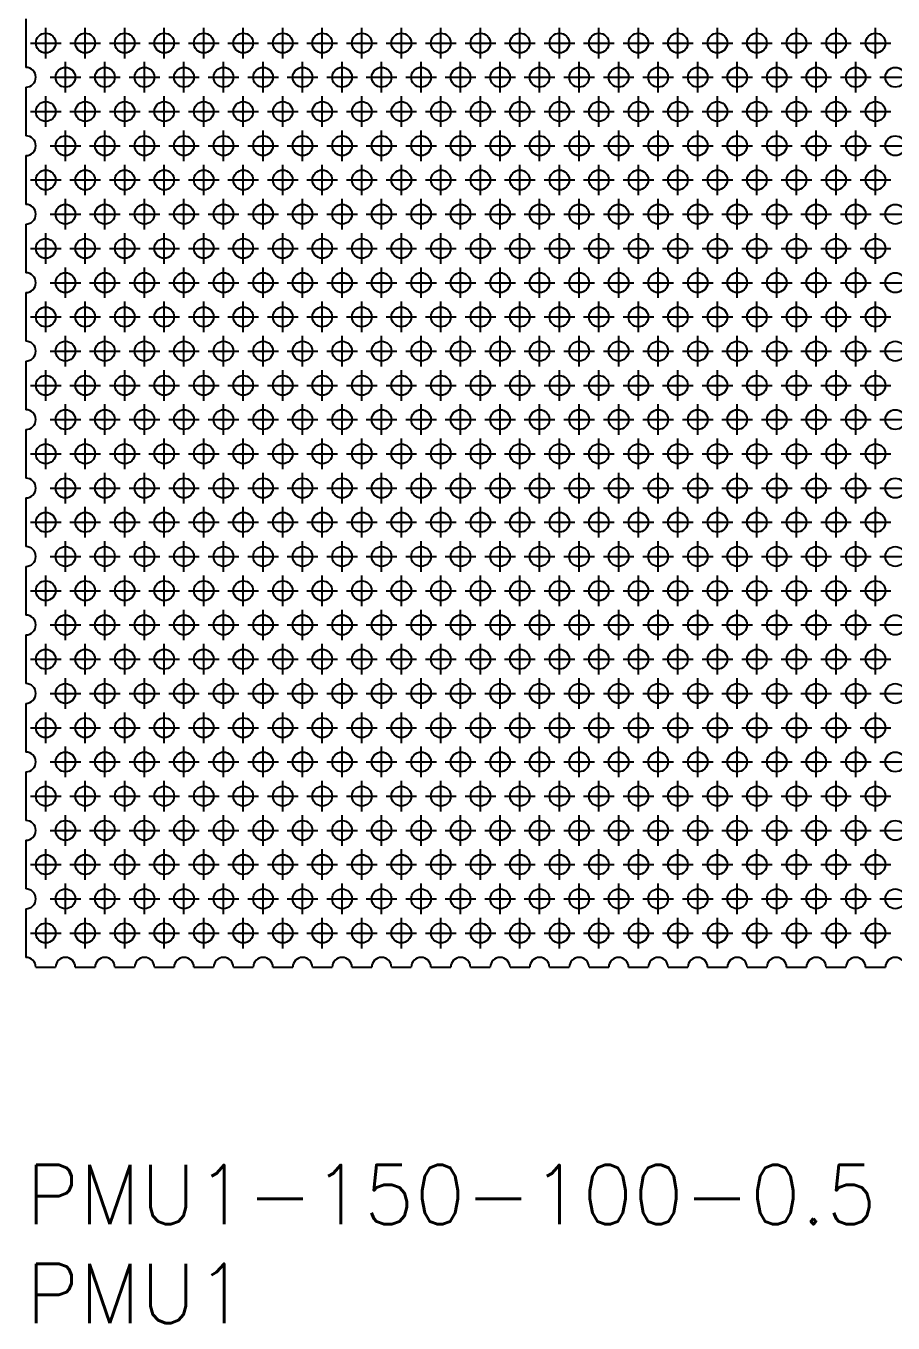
# Model space of a CAD drawing. Extents: x 0 to 161, y -8 to 124.
# Drawn here: x 0 to 43.9, y -8 to 57.6 of the extents above; entities that cross this region are included whole.
import ezdxf

# ---------------------------------------------------------------- set-up
doc = ezdxf.new("R2010")
doc.units = 0
doc.header["$LTSCALE"] = 0.5
doc.linetypes.add('CENTER', pattern=[50.8, 31.75, -6.35, 6.35, -6.35])
for name, color, linetype in [('MSM_CENTER', 1, 'CENTER'), ('MSM_CONTINUOUS', 7, 'CONTINUOUS'), ('MSM_PART_NUMBER', 7, 'CONTINUOUS')]:
    doc.layers.add(name, color=color, linetype=linetype)
doc.styles.get("Standard").update_dxf_attribs({"font": 'txt.shx', "height": 3, "bigfont": 'bigfont.shx'})

# ---------------------------------------------------------------- blocks, each defined once
blk = doc.blocks.new('*U14')
at = {"layer": 'MSM_PART_NUMBER'}
blk.add_text('PMU1-150-100-0.5', height=3, dxfattribs=at).set_placement((0, -3))
blk = doc.blocks.new('*U15')
at = {"layer": 'MSM_PART_NUMBER'}
blk.add_text('PMU1', height=3, dxfattribs=at).set_placement((0, -8))

msp = doc.modelspace()

# ---------------------------------------------------------------- linework, layer by layer
at = {"layer": 'MSM_CENTER'}
for p, q in [((1, 55.99), (1, 57.54)), ((3, 55.99), (3, 57.54)), ((5, 55.99), (5, 57.54)), ((7, 55.99), (7, 57.54)), ((9, 55.99), (9, 57.54)), ((11, 55.99), (11, 57.54)), ((13, 55.99), (13, 57.54)), ((15, 55.99), (15, 57.54)), ((17, 55.99), (17, 57.54)), ((19, 55.99), (19, 57.54)), ((21, 55.99), (21, 57.54)), ((23, 55.99), (23, 57.54)), ((25, 55.99), (25, 57.54)), ((27, 55.99), (27, 57.54)), ((29, 55.99), (29, 57.54)), ((31, 55.99), (31, 57.54)), ((33, 55.99), (33, 57.54)), ((35, 55.99), (35, 57.54)), ((37, 55.99), (37, 57.54)), ((39, 55.99), (39, 57.54)), ((41, 55.99), (41, 57.54)), ((43, 55.99), (43, 57.54)), ((0.225, 56.765), (1.775, 56.765)), ((2.225, 56.765), (3.775, 56.765)), ((4.225, 56.765), (5.775, 56.765)), ((6.225, 56.765), (7.775, 56.765)), ((8.225, 56.765), (9.775, 56.765)), ((10.225, 56.765), (11.775, 56.765)), ((12.225, 56.765), (13.775, 56.765)), ((14.225, 56.765), (15.775, 56.765)), ((16.225, 56.765), (17.775, 56.765)), ((18.225, 56.765), (19.775, 56.765)), ((20.225, 56.765), (21.775, 56.765)), ((22.225, 56.765), (23.775, 56.765)), ((24.225, 56.765), (25.775, 56.765)), ((26.225, 56.765), (27.775, 56.765)), ((28.225, 56.765), (29.775, 56.765)), ((30.225, 56.765), (31.775, 56.765)), ((32.225, 56.765), (33.775, 56.765)), ((34.225, 56.765), (35.775, 56.765)), ((36.225, 56.765), (37.775, 56.765)), ((38.225, 56.765), (39.775, 56.765)), ((40.225, 56.765), (41.775, 56.765)), ((42.225, 56.765), (43.775, 56.765)), ((2, 54.258), (2, 55.808)), ((4, 54.258), (4, 55.808)), ((6, 54.258), (6, 55.808)), ((8, 54.258), (8, 55.808)), ((10, 54.258), (10, 55.808)), ((12, 54.258), (12, 55.808)), ((14, 54.258), (14, 55.808)), ((16, 54.258), (16, 55.808)), ((18, 54.258), (18, 55.808)), ((20, 54.258), (20, 55.808)), ((22, 54.258), (22, 55.808)), ((24, 54.258), (24, 55.808)), ((26, 54.258), (26, 55.808)), ((28, 54.258), (28, 55.808)), ((30, 54.258), (30, 55.808)), ((32, 54.258), (32, 55.808)), ((34, 54.258), (34, 55.808)), ((36, 54.258), (36, 55.808)), ((38, 54.258), (38, 55.808)), ((40, 54.258), (40, 55.808)), ((42, 54.258), (42, 55.808)), ((1.225, 55.033), (2.775, 55.033)), ((3.225, 55.033), (4.775, 55.033)), ((5.225, 55.033), (6.775, 55.033)), ((7.225, 55.033), (8.775, 55.033)), ((9.225, 55.033), (10.775, 55.033)), ((11.225, 55.033), (12.775, 55.033)), ((13.225, 55.033), (14.775, 55.033)), ((15.225, 55.033), (16.775, 55.033)), ((17.225, 55.033), (18.775, 55.033)), ((19.225, 55.033), (20.775, 55.033)), ((21.225, 55.033), (22.775, 55.033)), ((23.225, 55.033), (24.775, 55.033)), ((25.225, 55.033), (26.775, 55.033)), ((27.225, 55.033), (28.775, 55.033)), ((29.225, 55.033), (30.775, 55.033)), ((31.225, 55.033), (32.775, 55.033)), ((33.225, 55.033), (34.775, 55.033)), ((35.225, 55.033), (36.775, 55.033)), ((37.225, 55.033), (38.775, 55.033)), ((39.225, 55.033), (40.775, 55.033)), ((41.225, 55.033), (42.775, 55.033)), ((43.225, 55.033), (44.775, 55.033)), ((1, 52.526), (1, 54.076)), ((3, 52.526), (3, 54.076)), ((5, 52.526), (5, 54.076)), ((7, 52.526), (7, 54.076)), ((9, 52.526), (9, 54.076)), ((11, 52.526), (11, 54.076)), ((13, 52.526), (13, 54.076)), ((15, 52.526), (15, 54.076)), ((17, 52.526), (17, 54.076)), ((19, 52.526), (19, 54.076)), ((21, 52.526), (21, 54.076)), ((23, 52.526), (23, 54.076)), ((25, 52.526), (25, 54.076)), ((27, 52.526), (27, 54.076)), ((29, 52.526), (29, 54.076)), ((31, 52.526), (31, 54.076)), ((33, 52.526), (33, 54.076)), ((35, 52.526), (35, 54.076)), ((37, 52.526), (37, 54.076)), ((39, 52.526), (39, 54.076)), ((41, 52.526), (41, 54.076)), ((43, 52.526), (43, 54.076)), ((0.225, 53.301), (1.775, 53.301)), ((2.225, 53.301), (3.775, 53.301)), ((4.225, 53.301), (5.775, 53.301)), ((6.225, 53.301), (7.775, 53.301)), ((8.225, 53.301), (9.775, 53.301)), ((10.225, 53.301), (11.775, 53.301)), ((12.225, 53.301), (13.775, 53.301)), ((14.225, 53.301), (15.775, 53.301)), ((16.225, 53.301), (17.775, 53.301)), ((18.225, 53.301), (19.775, 53.301)), ((20.225, 53.301), (21.775, 53.301)), ((22.225, 53.301), (23.775, 53.301)), ((24.225, 53.301), (25.775, 53.301)), ((26.225, 53.301), (27.775, 53.301)), ((28.225, 53.301), (29.775, 53.301)), ((30.225, 53.301), (31.775, 53.301)), ((32.225, 53.301), (33.775, 53.301)), ((34.225, 53.301), (35.775, 53.301)), ((36.225, 53.301), (37.775, 53.301)), ((38.225, 53.301), (39.775, 53.301)), ((40.225, 53.301), (41.775, 53.301)), ((42.225, 53.301), (43.775, 53.301)), ((2, 50.794), (2, 52.344)), ((4, 50.794), (4, 52.344)), ((6, 50.794), (6, 52.344)), ((8, 50.794), (8, 52.344)), ((10, 50.794), (10, 52.344)), ((12, 50.794), (12, 52.344)), ((14, 50.794), (14, 52.344)), ((16, 50.794), (16, 52.344)), ((18, 50.794), (18, 52.344)), ((20, 50.794), (20, 52.344)), ((22, 50.794), (22, 52.344)), ((24, 50.794), (24, 52.344)), ((26, 50.794), (26, 52.344)), ((28, 50.794), (28, 52.344)), ((30, 50.794), (30, 52.344)), ((32, 50.794), (32, 52.344)), ((34, 50.794), (34, 52.344)), ((36, 50.794), (36, 52.344)), ((38, 50.794), (38, 52.344)), ((40, 50.794), (40, 52.344)), ((42, 50.794), (42, 52.344)), ((1.225, 51.569), (2.775, 51.569)), ((3.225, 51.569), (4.775, 51.569)), ((5.225, 51.569), (6.775, 51.569)), ((7.225, 51.569), (8.775, 51.569)), ((9.225, 51.569), (10.775, 51.569)), ((11.225, 51.569), (12.775, 51.569)), ((13.225, 51.569), (14.775, 51.569)), ((15.225, 51.569), (16.775, 51.569)), ((17.225, 51.569), (18.775, 51.569)), ((19.225, 51.569), (20.775, 51.569)), ((21.225, 51.569), (22.775, 51.569)), ((23.225, 51.569), (24.775, 51.569)), ((25.225, 51.569), (26.775, 51.569)), ((27.225, 51.569), (28.775, 51.569)), ((29.225, 51.569), (30.775, 51.569)), ((31.225, 51.569), (32.775, 51.569)), ((33.225, 51.569), (34.775, 51.569)), ((35.225, 51.569), (36.775, 51.569)), ((37.225, 51.569), (38.775, 51.569)), ((39.225, 51.569), (40.775, 51.569)), ((41.225, 51.569), (42.775, 51.569)), ((43.225, 51.569), (44.775, 51.569)), ((1, 49.062), (1, 50.612)), ((3, 49.062), (3, 50.612)), ((5, 49.062), (5, 50.612)), ((7, 49.062), (7, 50.612)), ((9, 49.062), (9, 50.612)), ((11, 49.062), (11, 50.612)), ((13, 49.062), (13, 50.612)), ((15, 49.062), (15, 50.612)), ((17, 49.062), (17, 50.612)), ((19, 49.062), (19, 50.612)), ((21, 49.062), (21, 50.612)), ((23, 49.062), (23, 50.612)), ((25, 49.062), (25, 50.612)), ((27, 49.062), (27, 50.612)), ((29, 49.062), (29, 50.612)), ((31, 49.062), (31, 50.612)), ((33, 49.062), (33, 50.612)), ((35, 49.062), (35, 50.612)), ((37, 49.062), (37, 50.612)), ((39, 49.062), (39, 50.612)), ((41, 49.062), (41, 50.612)), ((43, 49.062), (43, 50.612)), ((0.225, 49.837), (1.775, 49.837)), ((2.225, 49.837), (3.775, 49.837)), ((4.225, 49.837), (5.775, 49.837)), ((6.225, 49.837), (7.775, 49.837)), ((8.225, 49.837), (9.775, 49.837)), ((10.225, 49.837), (11.775, 49.837)), ((12.225, 49.837), (13.775, 49.837)), ((14.225, 49.837), (15.775, 49.837)), ((16.225, 49.837), (17.775, 49.837)), ((18.225, 49.837), (19.775, 49.837)), ((20.225, 49.837), (21.775, 49.837)), ((22.225, 49.837), (23.775, 49.837)), ((24.225, 49.837), (25.775, 49.837)), ((26.225, 49.837), (27.775, 49.837)), ((28.225, 49.837), (29.775, 49.837)), ((30.225, 49.837), (31.775, 49.837)), ((32.225, 49.837), (33.775, 49.837)), ((34.225, 49.837), (35.775, 49.837)), ((36.225, 49.837), (37.775, 49.837)), ((38.225, 49.837), (39.775, 49.837)), ((40.225, 49.837), (41.775, 49.837)), ((42.225, 49.837), (43.775, 49.837)), ((2, 47.33), (2, 48.88)), ((4, 47.33), (4, 48.88)), ((6, 47.33), (6, 48.88)), ((8, 47.33), (8, 48.88)), ((10, 47.33), (10, 48.88)), ((12, 47.33), (12, 48.88)), ((14, 47.33), (14, 48.88)), ((16, 47.33), (16, 48.88)), ((18, 47.33), (18, 48.88)), ((20, 47.33), (20, 48.88)), ((22, 47.33), (22, 48.88)), ((24, 47.33), (24, 48.88)), ((26, 47.33), (26, 48.88)), ((28, 47.33), (28, 48.88)), ((30, 47.33), (30, 48.88)), ((32, 47.33), (32, 48.88)), ((34, 47.33), (34, 48.88)), ((36, 47.33), (36, 48.88)), ((38, 47.33), (38, 48.88)), ((40, 47.33), (40, 48.88)), ((42, 47.33), (42, 48.88)), ((1.225, 48.105), (2.775, 48.105)), ((3.225, 48.105), (4.775, 48.105)), ((5.225, 48.105), (6.775, 48.105)), ((7.225, 48.105), (8.775, 48.105)), ((9.225, 48.105), (10.775, 48.105)), ((11.225, 48.105), (12.775, 48.105)), ((13.225, 48.105), (14.775, 48.105)), ((15.225, 48.105), (16.775, 48.105)), ((17.225, 48.105), (18.775, 48.105)), ((19.225, 48.105), (20.775, 48.105)), ((21.225, 48.105), (22.775, 48.105)), ((23.225, 48.105), (24.775, 48.105)), ((25.225, 48.105), (26.775, 48.105)), ((27.225, 48.105), (28.775, 48.105)), ((29.225, 48.105), (30.775, 48.105)), ((31.225, 48.105), (32.775, 48.105)), ((33.225, 48.105), (34.775, 48.105)), ((35.225, 48.105), (36.775, 48.105)), ((37.225, 48.105), (38.775, 48.105)), ((39.225, 48.105), (40.775, 48.105)), ((41.225, 48.105), (42.775, 48.105)), ((43.225, 48.105), (44.775, 48.105)), ((1, 45.598), (1, 47.148)), ((3, 45.598), (3, 47.148)), ((5, 45.598), (5, 47.148)), ((7, 45.598), (7, 47.148)), ((9, 45.598), (9, 47.148)), ((11, 45.598), (11, 47.148)), ((13, 45.598), (13, 47.148)), ((15, 45.598), (15, 47.148)), ((17, 45.598), (17, 47.148)), ((19, 45.598), (19, 47.148)), ((21, 45.598), (21, 47.148)), ((23, 45.598), (23, 47.148)), ((25, 45.598), (25, 47.148)), ((27, 45.598), (27, 47.148)), ((29, 45.598), (29, 47.148)), ((31, 45.598), (31, 47.148)), ((33, 45.598), (33, 47.148)), ((35, 45.598), (35, 47.148)), ((37, 45.598), (37, 47.148)), ((39, 45.598), (39, 47.148)), ((41, 45.598), (41, 47.148)), ((43, 45.598), (43, 47.148)), ((0.225, 46.373), (1.775, 46.373)), ((2.225, 46.373), (3.775, 46.373)), ((4.225, 46.373), (5.775, 46.373)), ((6.225, 46.373), (7.775, 46.373)), ((8.225, 46.373), (9.775, 46.373)), ((10.225, 46.373), (11.775, 46.373)), ((12.225, 46.373), (13.775, 46.373)), ((14.225, 46.373), (15.775, 46.373)), ((16.225, 46.373), (17.775, 46.373)), ((18.225, 46.373), (19.775, 46.373)), ((20.225, 46.373), (21.775, 46.373)), ((22.225, 46.373), (23.775, 46.373)), ((24.225, 46.373), (25.775, 46.373)), ((26.225, 46.373), (27.775, 46.373)), ((28.225, 46.373), (29.775, 46.373)), ((30.225, 46.373), (31.775, 46.373)), ((32.225, 46.373), (33.775, 46.373)), ((34.225, 46.373), (35.775, 46.373)), ((36.225, 46.373), (37.775, 46.373)), ((38.225, 46.373), (39.775, 46.373)), ((40.225, 46.373), (41.775, 46.373)), ((42.225, 46.373), (43.775, 46.373)), ((2, 43.866), (2, 45.416)), ((4, 43.866), (4, 45.416)), ((6, 43.866), (6, 45.416)), ((8, 43.866), (8, 45.416)), ((10, 43.866), (10, 45.416)), ((12, 43.866), (12, 45.416)), ((14, 43.866), (14, 45.416)), ((16, 43.866), (16, 45.416)), ((18, 43.866), (18, 45.416)), ((20, 43.866), (20, 45.416)), ((22, 43.866), (22, 45.416)), ((24, 43.866), (24, 45.416)), ((26, 43.866), (26, 45.416)), ((28, 43.866), (28, 45.416)), ((30, 43.866), (30, 45.416)), ((32, 43.866), (32, 45.416)), ((34, 43.866), (34, 45.416)), ((36, 43.866), (36, 45.416)), ((38, 43.866), (38, 45.416)), ((40, 43.866), (40, 45.416)), ((42, 43.866), (42, 45.416)), ((1.225, 44.641), (2.775, 44.641)), ((3.225, 44.641), (4.775, 44.641)), ((5.225, 44.641), (6.775, 44.641)), ((7.225, 44.641), (8.775, 44.641)), ((9.225, 44.641), (10.775, 44.641)), ((11.225, 44.641), (12.775, 44.641)), ((13.225, 44.641), (14.775, 44.641)), ((15.225, 44.641), (16.775, 44.641)), ((17.225, 44.641), (18.775, 44.641)), ((19.225, 44.641), (20.775, 44.641)), ((21.225, 44.641), (22.775, 44.641)), ((23.225, 44.641), (24.775, 44.641)), ((25.225, 44.641), (26.775, 44.641)), ((27.225, 44.641), (28.775, 44.641)), ((29.225, 44.641), (30.775, 44.641)), ((31.225, 44.641), (32.775, 44.641)), ((33.225, 44.641), (34.775, 44.641)), ((35.225, 44.641), (36.775, 44.641)), ((37.225, 44.641), (38.775, 44.641)), ((39.225, 44.641), (40.775, 44.641)), ((41.225, 44.641), (42.775, 44.641)), ((43.225, 44.641), (44.775, 44.641)), ((1, 42.134), (1, 43.684)), ((3, 42.134), (3, 43.684)), ((5, 42.134), (5, 43.684)), ((7, 42.134), (7, 43.684)), ((9, 42.134), (9, 43.684)), ((11, 42.134), (11, 43.684)), ((13, 42.134), (13, 43.684)), ((15, 42.134), (15, 43.684)), ((17, 42.134), (17, 43.684)), ((19, 42.134), (19, 43.684)), ((21, 42.134), (21, 43.684)), ((23, 42.134), (23, 43.684)), ((25, 42.134), (25, 43.684)), ((27, 42.134), (27, 43.684)), ((29, 42.134), (29, 43.684)), ((31, 42.134), (31, 43.684)), ((33, 42.134), (33, 43.684)), ((35, 42.134), (35, 43.684)), ((37, 42.134), (37, 43.684)), ((39, 42.134), (39, 43.684)), ((41, 42.134), (41, 43.684)), ((43, 42.134), (43, 43.684)), ((0.225, 42.909), (1.775, 42.909)), ((2.225, 42.909), (3.775, 42.909)), ((4.225, 42.909), (5.775, 42.909)), ((6.225, 42.909), (7.775, 42.909)), ((8.225, 42.909), (9.775, 42.909)), ((10.225, 42.909), (11.775, 42.909)), ((12.225, 42.909), (13.775, 42.909)), ((14.225, 42.909), (15.775, 42.909)), ((16.225, 42.909), (17.775, 42.909)), ((18.225, 42.909), (19.775, 42.909)), ((20.225, 42.909), (21.775, 42.909)), ((22.225, 42.909), (23.775, 42.909)), ((24.225, 42.909), (25.775, 42.909)), ((26.225, 42.909), (27.775, 42.909)), ((28.225, 42.909), (29.775, 42.909)), ((30.225, 42.909), (31.775, 42.909)), ((32.225, 42.909), (33.775, 42.909)), ((34.225, 42.909), (35.775, 42.909)), ((36.225, 42.909), (37.775, 42.909)), ((38.225, 42.909), (39.775, 42.909)), ((40.225, 42.909), (41.775, 42.909)), ((42.225, 42.909), (43.775, 42.909)), ((2, 40.402), (2, 41.952)), ((4, 40.402), (4, 41.952)), ((6, 40.402), (6, 41.952)), ((8, 40.402), (8, 41.952)), ((10, 40.402), (10, 41.952)), ((12, 40.402), (12, 41.952)), ((14, 40.402), (14, 41.952)), ((16, 40.402), (16, 41.952)), ((18, 40.402), (18, 41.952)), ((20, 40.402), (20, 41.952)), ((22, 40.402), (22, 41.952)), ((24, 40.402), (24, 41.952)), ((26, 40.402), (26, 41.952)), ((28, 40.402), (28, 41.952)), ((30, 40.402), (30, 41.952)), ((32, 40.402), (32, 41.952)), ((34, 40.402), (34, 41.952)), ((36, 40.402), (36, 41.952)), ((38, 40.402), (38, 41.952)), ((40, 40.402), (40, 41.952)), ((42, 40.402), (42, 41.952)), ((1.225, 41.177), (2.775, 41.177)), ((3.225, 41.177), (4.775, 41.177)), ((5.225, 41.177), (6.775, 41.177)), ((7.225, 41.177), (8.775, 41.177)), ((9.225, 41.177), (10.775, 41.177)), ((11.225, 41.177), (12.775, 41.177)), ((13.225, 41.177), (14.775, 41.177)), ((15.225, 41.177), (16.775, 41.177)), ((17.225, 41.177), (18.775, 41.177)), ((19.225, 41.177), (20.775, 41.177)), ((21.225, 41.177), (22.775, 41.177)), ((23.225, 41.177), (24.775, 41.177)), ((25.225, 41.177), (26.775, 41.177)), ((27.225, 41.177), (28.775, 41.177)), ((29.225, 41.177), (30.775, 41.177)), ((31.225, 41.177), (32.775, 41.177)), ((33.225, 41.177), (34.775, 41.177)), ((35.225, 41.177), (36.775, 41.177)), ((37.225, 41.177), (38.775, 41.177)), ((39.225, 41.177), (40.775, 41.177)), ((41.225, 41.177), (42.775, 41.177)), ((43.225, 41.177), (44.775, 41.177)), ((1, 38.67), (1, 40.22)), ((3, 38.67), (3, 40.22)), ((5, 38.67), (5, 40.22)), ((7, 38.67), (7, 40.22)), ((9, 38.67), (9, 40.22)), ((11, 38.67), (11, 40.22)), ((13, 38.67), (13, 40.22)), ((15, 38.67), (15, 40.22)), ((17, 38.67), (17, 40.22)), ((19, 38.67), (19, 40.22)), ((21, 38.67), (21, 40.22)), ((23, 38.67), (23, 40.22)), ((25, 38.67), (25, 40.22)), ((27, 38.67), (27, 40.22)), ((29, 38.67), (29, 40.22)), ((31, 38.67), (31, 40.22)), ((33, 38.67), (33, 40.22)), ((35, 38.67), (35, 40.22)), ((37, 38.67), (37, 40.22)), ((39, 38.67), (39, 40.22)), ((41, 38.67), (41, 40.22)), ((43, 38.67), (43, 40.22)), ((0.225, 39.445), (1.775, 39.445)), ((2.225, 39.445), (3.775, 39.445)), ((4.225, 39.445), (5.775, 39.445)), ((6.225, 39.445), (7.775, 39.445)), ((8.225, 39.445), (9.775, 39.445)), ((10.225, 39.445), (11.775, 39.445)), ((12.225, 39.445), (13.775, 39.445)), ((14.225, 39.445), (15.775, 39.445)), ((16.225, 39.445), (17.775, 39.445)), ((18.225, 39.445), (19.775, 39.445)), ((20.225, 39.445), (21.775, 39.445)), ((22.225, 39.445), (23.775, 39.445)), ((24.225, 39.445), (25.775, 39.445)), ((26.225, 39.445), (27.775, 39.445)), ((28.225, 39.445), (29.775, 39.445)), ((30.225, 39.445), (31.775, 39.445)), ((32.225, 39.445), (33.775, 39.445)), ((34.225, 39.445), (35.775, 39.445)), ((36.225, 39.445), (37.775, 39.445)), ((38.225, 39.445), (39.775, 39.445)), ((40.225, 39.445), (41.775, 39.445)), ((42.225, 39.445), (43.775, 39.445)), ((2, 36.938), (2, 38.488)), ((4, 36.938), (4, 38.488)), ((6, 36.938), (6, 38.488)), ((8, 36.938), (8, 38.488)), ((10, 36.938), (10, 38.488)), ((12, 36.938), (12, 38.488)), ((14, 36.938), (14, 38.488)), ((16, 36.938), (16, 38.488)), ((18, 36.938), (18, 38.488)), ((20, 36.938), (20, 38.488)), ((22, 36.938), (22, 38.488)), ((24, 36.938), (24, 38.488)), ((26, 36.938), (26, 38.488)), ((28, 36.938), (28, 38.488)), ((30, 36.938), (30, 38.488)), ((32, 36.938), (32, 38.488)), ((34, 36.938), (34, 38.488)), ((36, 36.938), (36, 38.488)), ((38, 36.938), (38, 38.488)), ((40, 36.938), (40, 38.488)), ((42, 36.938), (42, 38.488)), ((1.225, 37.713), (2.775, 37.713)), ((3.225, 37.713), (4.775, 37.713)), ((5.225, 37.713), (6.775, 37.713)), ((7.225, 37.713), (8.775, 37.713)), ((9.225, 37.713), (10.775, 37.713)), ((11.225, 37.713), (12.775, 37.713)), ((13.225, 37.713), (14.775, 37.713)), ((15.225, 37.713), (16.775, 37.713)), ((17.225, 37.713), (18.775, 37.713)), ((19.225, 37.713), (20.775, 37.713)), ((21.225, 37.713), (22.775, 37.713)), ((23.225, 37.713), (24.775, 37.713)), ((25.225, 37.713), (26.775, 37.713)), ((27.225, 37.713), (28.775, 37.713)), ((29.225, 37.713), (30.775, 37.713)), ((31.225, 37.713), (32.775, 37.713)), ((33.225, 37.713), (34.775, 37.713)), ((35.225, 37.713), (36.775, 37.713)), ((37.225, 37.713), (38.775, 37.713)), ((39.225, 37.713), (40.775, 37.713)), ((41.225, 37.713), (42.775, 37.713)), ((43.225, 37.713), (44.775, 37.713)), ((1, 35.206), (1, 36.756)), ((3, 35.206), (3, 36.756)), ((5, 35.206), (5, 36.756)), ((7, 35.206), (7, 36.756)), ((9, 35.206), (9, 36.756)), ((11, 35.206), (11, 36.756)), ((13, 35.206), (13, 36.756)), ((15, 35.206), (15, 36.756)), ((17, 35.206), (17, 36.756)), ((19, 35.206), (19, 36.756)), ((21, 35.206), (21, 36.756)), ((23, 35.206), (23, 36.756)), ((25, 35.206), (25, 36.756)), ((27, 35.206), (27, 36.756)), ((29, 35.206), (29, 36.756)), ((31, 35.206), (31, 36.756)), ((33, 35.206), (33, 36.756)), ((35, 35.206), (35, 36.756)), ((37, 35.206), (37, 36.756)), ((39, 35.206), (39, 36.756)), ((41, 35.206), (41, 36.756)), ((43, 35.206), (43, 36.756)), ((0.225, 35.981), (1.775, 35.981)), ((2.225, 35.981), (3.775, 35.981)), ((4.225, 35.981), (5.775, 35.981)), ((6.225, 35.981), (7.775, 35.981)), ((8.225, 35.981), (9.775, 35.981)), ((10.225, 35.981), (11.775, 35.981)), ((12.225, 35.981), (13.775, 35.981)), ((14.225, 35.981), (15.775, 35.981)), ((16.225, 35.981), (17.775, 35.981)), ((18.225, 35.981), (19.775, 35.981)), ((20.225, 35.981), (21.775, 35.981)), ((22.225, 35.981), (23.775, 35.981)), ((24.225, 35.981), (25.775, 35.981)), ((26.225, 35.981), (27.775, 35.981)), ((28.225, 35.981), (29.775, 35.981)), ((30.225, 35.981), (31.775, 35.981)), ((32.225, 35.981), (33.775, 35.981)), ((34.225, 35.981), (35.775, 35.981)), ((36.225, 35.981), (37.775, 35.981)), ((38.225, 35.981), (39.775, 35.981)), ((40.225, 35.981), (41.775, 35.981)), ((42.225, 35.981), (43.775, 35.981)), ((2, 33.474), (2, 35.024)), ((4, 33.474), (4, 35.024)), ((6, 33.474), (6, 35.024)), ((8, 33.474), (8, 35.024)), ((10, 33.474), (10, 35.024)), ((12, 33.474), (12, 35.024)), ((14, 33.474), (14, 35.024)), ((16, 33.474), (16, 35.024)), ((18, 33.474), (18, 35.024)), ((20, 33.474), (20, 35.024)), ((22, 33.474), (22, 35.024)), ((24, 33.474), (24, 35.024)), ((26, 33.474), (26, 35.024)), ((28, 33.474), (28, 35.024)), ((30, 33.474), (30, 35.024)), ((32, 33.474), (32, 35.024)), ((34, 33.474), (34, 35.024)), ((36, 33.474), (36, 35.024)), ((38, 33.474), (38, 35.024)), ((40, 33.474), (40, 35.024)), ((42, 33.474), (42, 35.024)), ((1.225, 34.249), (2.775, 34.249)), ((3.225, 34.249), (4.775, 34.249)), ((5.225, 34.249), (6.775, 34.249)), ((7.225, 34.249), (8.775, 34.249)), ((9.225, 34.249), (10.775, 34.249)), ((11.225, 34.249), (12.775, 34.249)), ((13.225, 34.249), (14.775, 34.249)), ((15.225, 34.249), (16.775, 34.249)), ((17.225, 34.249), (18.775, 34.249)), ((19.225, 34.249), (20.775, 34.249)), ((21.225, 34.249), (22.775, 34.249)), ((23.225, 34.249), (24.775, 34.249)), ((25.225, 34.249), (26.775, 34.249)), ((27.225, 34.249), (28.775, 34.249)), ((29.225, 34.249), (30.775, 34.249)), ((31.225, 34.249), (32.775, 34.249)), ((33.225, 34.249), (34.775, 34.249)), ((35.225, 34.249), (36.775, 34.249)), ((37.225, 34.249), (38.775, 34.249)), ((39.225, 34.249), (40.775, 34.249)), ((41.225, 34.249), (42.775, 34.249)), ((43.225, 34.249), (44.775, 34.249)), ((1, 31.742), (1, 33.292)), ((3, 31.742), (3, 33.292)), ((5, 31.742), (5, 33.292)), ((7, 31.742), (7, 33.292)), ((9, 31.742), (9, 33.292)), ((11, 31.742), (11, 33.292)), ((13, 31.742), (13, 33.292)), ((15, 31.742), (15, 33.292)), ((17, 31.742), (17, 33.292)), ((19, 31.742), (19, 33.292)), ((21, 31.742), (21, 33.292)), ((23, 31.742), (23, 33.292)), ((25, 31.742), (25, 33.292)), ((27, 31.742), (27, 33.292)), ((29, 31.742), (29, 33.292)), ((31, 31.742), (31, 33.292)), ((33, 31.742), (33, 33.292)), ((35, 31.742), (35, 33.292)), ((37, 31.742), (37, 33.292)), ((39, 31.742), (39, 33.292)), ((41, 31.742), (41, 33.292)), ((43, 31.742), (43, 33.292)), ((0.225, 32.517), (1.775, 32.517)), ((2.225, 32.517), (3.775, 32.517)), ((4.225, 32.517), (5.775, 32.517)), ((6.225, 32.517), (7.775, 32.517)), ((8.225, 32.517), (9.775, 32.517)), ((10.225, 32.517), (11.775, 32.517)), ((12.225, 32.517), (13.775, 32.517)), ((14.225, 32.517), (15.775, 32.517)), ((16.225, 32.517), (17.775, 32.517)), ((18.225, 32.517), (19.775, 32.517)), ((20.225, 32.517), (21.775, 32.517)), ((22.225, 32.517), (23.775, 32.517)), ((24.225, 32.517), (25.775, 32.517)), ((26.225, 32.517), (27.775, 32.517)), ((28.225, 32.517), (29.775, 32.517)), ((30.225, 32.517), (31.775, 32.517)), ((32.225, 32.517), (33.775, 32.517)), ((34.225, 32.517), (35.775, 32.517)), ((36.225, 32.517), (37.775, 32.517)), ((38.225, 32.517), (39.775, 32.517)), ((40.225, 32.517), (41.775, 32.517)), ((42.225, 32.517), (43.775, 32.517)), ((2, 30.01), (2, 31.56)), ((4, 30.01), (4, 31.56)), ((6, 30.01), (6, 31.56)), ((8, 30.01), (8, 31.56)), ((10, 30.01), (10, 31.56)), ((12, 30.01), (12, 31.56)), ((14, 30.01), (14, 31.56)), ((16, 30.01), (16, 31.56)), ((18, 30.01), (18, 31.56)), ((20, 30.01), (20, 31.56)), ((22, 30.01), (22, 31.56)), ((24, 30.01), (24, 31.56)), ((26, 30.01), (26, 31.56)), ((28, 30.01), (28, 31.56)), ((30, 30.01), (30, 31.56)), ((32, 30.01), (32, 31.56)), ((34, 30.01), (34, 31.56)), ((36, 30.01), (36, 31.56)), ((38, 30.01), (38, 31.56)), ((40, 30.01), (40, 31.56)), ((42, 30.01), (42, 31.56)), ((1.225, 30.785), (2.775, 30.785)), ((3.225, 30.785), (4.775, 30.785)), ((5.225, 30.785), (6.775, 30.785)), ((7.225, 30.785), (8.775, 30.785)), ((9.225, 30.785), (10.775, 30.785)), ((11.225, 30.785), (12.775, 30.785)), ((13.225, 30.785), (14.775, 30.785)), ((15.225, 30.785), (16.775, 30.785)), ((17.225, 30.785), (18.775, 30.785)), ((19.225, 30.785), (20.775, 30.785)), ((21.225, 30.785), (22.775, 30.785)), ((23.225, 30.785), (24.775, 30.785)), ((25.225, 30.785), (26.775, 30.785)), ((27.225, 30.785), (28.775, 30.785)), ((29.225, 30.785), (30.775, 30.785)), ((31.225, 30.785), (32.775, 30.785)), ((33.225, 30.785), (34.775, 30.785)), ((35.225, 30.785), (36.775, 30.785)), ((37.225, 30.785), (38.775, 30.785)), ((39.225, 30.785), (40.775, 30.785)), ((41.225, 30.785), (42.775, 30.785)), ((43.225, 30.785), (44.775, 30.785)), ((1, 28.278), (1, 29.828)), ((3, 28.278), (3, 29.828)), ((5, 28.278), (5, 29.828)), ((7, 28.278), (7, 29.828)), ((9, 28.278), (9, 29.828)), ((11, 28.278), (11, 29.828)), ((13, 28.278), (13, 29.828)), ((15, 28.278), (15, 29.828)), ((17, 28.278), (17, 29.828)), ((19, 28.278), (19, 29.828)), ((21, 28.278), (21, 29.828)), ((23, 28.278), (23, 29.828)), ((25, 28.278), (25, 29.828)), ((27, 28.278), (27, 29.828)), ((29, 28.278), (29, 29.828)), ((31, 28.278), (31, 29.828)), ((33, 28.278), (33, 29.828)), ((35, 28.278), (35, 29.828)), ((37, 28.278), (37, 29.828)), ((39, 28.278), (39, 29.828)), ((41, 28.278), (41, 29.828)), ((43, 28.278), (43, 29.828)), ((0.225, 29.053), (1.775, 29.053)), ((2.225, 29.053), (3.775, 29.053)), ((4.225, 29.053), (5.775, 29.053)), ((6.225, 29.053), (7.775, 29.053)), ((8.225, 29.053), (9.775, 29.053)), ((10.225, 29.053), (11.775, 29.053)), ((12.225, 29.053), (13.775, 29.053)), ((14.225, 29.053), (15.775, 29.053)), ((16.225, 29.053), (17.775, 29.053)), ((18.225, 29.053), (19.775, 29.053)), ((20.225, 29.053), (21.775, 29.053)), ((22.225, 29.053), (23.775, 29.053)), ((24.225, 29.053), (25.775, 29.053)), ((26.225, 29.053), (27.775, 29.053)), ((28.225, 29.053), (29.775, 29.053)), ((30.225, 29.053), (31.775, 29.053)), ((32.225, 29.053), (33.775, 29.053)), ((34.225, 29.053), (35.775, 29.053)), ((36.225, 29.053), (37.775, 29.053)), ((38.225, 29.053), (39.775, 29.053)), ((40.225, 29.053), (41.775, 29.053)), ((42.225, 29.053), (43.775, 29.053)), ((2, 26.546), (2, 28.096)), ((4, 26.546), (4, 28.096)), ((6, 26.546), (6, 28.096)), ((8, 26.546), (8, 28.096)), ((10, 26.546), (10, 28.096)), ((12, 26.546), (12, 28.096)), ((14, 26.546), (14, 28.096)), ((16, 26.546), (16, 28.096)), ((18, 26.546), (18, 28.096)), ((20, 26.546), (20, 28.096)), ((22, 26.546), (22, 28.096)), ((24, 26.546), (24, 28.096)), ((26, 26.546), (26, 28.096)), ((28, 26.546), (28, 28.096)), ((30, 26.546), (30, 28.096)), ((32, 26.546), (32, 28.096)), ((34, 26.546), (34, 28.096)), ((36, 26.546), (36, 28.096)), ((38, 26.546), (38, 28.096)), ((40, 26.546), (40, 28.096)), ((42, 26.546), (42, 28.096)), ((1.225, 27.321), (2.775, 27.321)), ((3.225, 27.321), (4.775, 27.321)), ((5.225, 27.321), (6.775, 27.321)), ((7.225, 27.321), (8.775, 27.321)), ((9.225, 27.321), (10.775, 27.321)), ((11.225, 27.321), (12.775, 27.321)), ((13.225, 27.321), (14.775, 27.321)), ((15.225, 27.321), (16.775, 27.321)), ((17.225, 27.321), (18.775, 27.321)), ((19.225, 27.321), (20.775, 27.321)), ((21.225, 27.321), (22.775, 27.321)), ((23.225, 27.321), (24.775, 27.321)), ((25.225, 27.321), (26.775, 27.321)), ((27.225, 27.321), (28.775, 27.321)), ((29.225, 27.321), (30.775, 27.321)), ((31.225, 27.321), (32.775, 27.321)), ((33.225, 27.321), (34.775, 27.321)), ((35.225, 27.321), (36.775, 27.321)), ((37.225, 27.321), (38.775, 27.321)), ((39.225, 27.321), (40.775, 27.321)), ((41.225, 27.321), (42.775, 27.321)), ((43.225, 27.321), (44.775, 27.321)), ((1, 24.813), (1, 26.363)), ((3, 24.813), (3, 26.363)), ((5, 24.813), (5, 26.363)), ((7, 24.813), (7, 26.363)), ((9, 24.813), (9, 26.363)), ((11, 24.813), (11, 26.363)), ((13, 24.813), (13, 26.363)), ((15, 24.813), (15, 26.363)), ((17, 24.813), (17, 26.363)), ((19, 24.813), (19, 26.363)), ((21, 24.813), (21, 26.363)), ((23, 24.813), (23, 26.363)), ((25, 24.813), (25, 26.363)), ((27, 24.813), (27, 26.363)), ((29, 24.813), (29, 26.363)), ((31, 24.813), (31, 26.363)), ((33, 24.813), (33, 26.363)), ((35, 24.813), (35, 26.363)), ((37, 24.813), (37, 26.363)), ((39, 24.813), (39, 26.363)), ((41, 24.813), (41, 26.363)), ((43, 24.813), (43, 26.363)), ((0.225, 25.588), (1.775, 25.588)), ((2.225, 25.588), (3.775, 25.588)), ((4.225, 25.588), (5.775, 25.588)), ((6.225, 25.588), (7.775, 25.588)), ((8.225, 25.588), (9.775, 25.588)), ((10.225, 25.588), (11.775, 25.588)), ((12.225, 25.588), (13.775, 25.588)), ((14.225, 25.588), (15.775, 25.588)), ((16.225, 25.588), (17.775, 25.588)), ((18.225, 25.588), (19.775, 25.588)), ((20.225, 25.588), (21.775, 25.588)), ((22.225, 25.588), (23.775, 25.588)), ((24.225, 25.588), (25.775, 25.588)), ((26.225, 25.588), (27.775, 25.588)), ((28.225, 25.588), (29.775, 25.588)), ((30.225, 25.588), (31.775, 25.588)), ((32.225, 25.588), (33.775, 25.588)), ((34.225, 25.588), (35.775, 25.588)), ((36.225, 25.588), (37.775, 25.588)), ((38.225, 25.588), (39.775, 25.588)), ((40.225, 25.588), (41.775, 25.588)), ((42.225, 25.588), (43.775, 25.588)), ((2, 23.081), (2, 24.631)), ((4, 23.081), (4, 24.631)), ((6, 23.081), (6, 24.631)), ((8, 23.081), (8, 24.631)), ((10, 23.081), (10, 24.631)), ((12, 23.081), (12, 24.631)), ((14, 23.081), (14, 24.631)), ((16, 23.081), (16, 24.631)), ((18, 23.081), (18, 24.631)), ((20, 23.081), (20, 24.631)), ((22, 23.081), (22, 24.631)), ((24, 23.081), (24, 24.631)), ((26, 23.081), (26, 24.631)), ((28, 23.081), (28, 24.631)), ((30, 23.081), (30, 24.631)), ((32, 23.081), (32, 24.631)), ((34, 23.081), (34, 24.631)), ((36, 23.081), (36, 24.631)), ((38, 23.081), (38, 24.631)), ((40, 23.081), (40, 24.631)), ((42, 23.081), (42, 24.631)), ((1.225, 23.856), (2.775, 23.856)), ((3.225, 23.856), (4.775, 23.856)), ((5.225, 23.856), (6.775, 23.856)), ((7.225, 23.856), (8.775, 23.856)), ((9.225, 23.856), (10.775, 23.856)), ((11.225, 23.856), (12.775, 23.856)), ((13.225, 23.856), (14.775, 23.856)), ((15.225, 23.856), (16.775, 23.856)), ((17.225, 23.856), (18.775, 23.856)), ((19.225, 23.856), (20.775, 23.856)), ((21.225, 23.856), (22.775, 23.856)), ((23.225, 23.856), (24.775, 23.856)), ((25.225, 23.856), (26.775, 23.856)), ((27.225, 23.856), (28.775, 23.856)), ((29.225, 23.856), (30.775, 23.856)), ((31.225, 23.856), (32.775, 23.856)), ((33.225, 23.856), (34.775, 23.856)), ((35.225, 23.856), (36.775, 23.856)), ((37.225, 23.856), (38.775, 23.856)), ((39.225, 23.856), (40.775, 23.856)), ((41.225, 23.856), (42.775, 23.856)), ((43.225, 23.856), (44.775, 23.856)), ((1, 21.349), (1, 22.899)), ((3, 21.349), (3, 22.899)), ((5, 21.349), (5, 22.899)), ((7, 21.349), (7, 22.899)), ((9, 21.349), (9, 22.899)), ((11, 21.349), (11, 22.899)), ((13, 21.349), (13, 22.899)), ((15, 21.349), (15, 22.899)), ((17, 21.349), (17, 22.899)), ((19, 21.349), (19, 22.899)), ((21, 21.349), (21, 22.899)), ((23, 21.349), (23, 22.899)), ((25, 21.349), (25, 22.899)), ((27, 21.349), (27, 22.899)), ((29, 21.349), (29, 22.899)), ((31, 21.349), (31, 22.899)), ((33, 21.349), (33, 22.899)), ((35, 21.349), (35, 22.899)), ((37, 21.349), (37, 22.899)), ((39, 21.349), (39, 22.899)), ((41, 21.349), (41, 22.899)), ((43, 21.349), (43, 22.899)), ((0.225, 22.124), (1.775, 22.124)), ((2.225, 22.124), (3.775, 22.124)), ((4.225, 22.124), (5.775, 22.124)), ((6.225, 22.124), (7.775, 22.124)), ((8.225, 22.124), (9.775, 22.124)), ((10.225, 22.124), (11.775, 22.124)), ((12.225, 22.124), (13.775, 22.124)), ((14.225, 22.124), (15.775, 22.124)), ((16.225, 22.124), (17.775, 22.124)), ((18.225, 22.124), (19.775, 22.124)), ((20.225, 22.124), (21.775, 22.124)), ((22.225, 22.124), (23.775, 22.124)), ((24.225, 22.124), (25.775, 22.124)), ((26.225, 22.124), (27.775, 22.124)), ((28.225, 22.124), (29.775, 22.124)), ((30.225, 22.124), (31.775, 22.124)), ((32.225, 22.124), (33.775, 22.124)), ((34.225, 22.124), (35.775, 22.124)), ((36.225, 22.124), (37.775, 22.124)), ((38.225, 22.124), (39.775, 22.124)), ((40.225, 22.124), (41.775, 22.124)), ((42.225, 22.124), (43.775, 22.124)), ((2, 19.617), (2, 21.167)), ((4, 19.617), (4, 21.167)), ((6, 19.617), (6, 21.167)), ((8, 19.617), (8, 21.167)), ((10, 19.617), (10, 21.167)), ((12, 19.617), (12, 21.167)), ((14, 19.617), (14, 21.167)), ((16, 19.617), (16, 21.167)), ((18, 19.617), (18, 21.167)), ((20, 19.617), (20, 21.167)), ((22, 19.617), (22, 21.167)), ((24, 19.617), (24, 21.167)), ((26, 19.617), (26, 21.167)), ((28, 19.617), (28, 21.167)), ((30, 19.617), (30, 21.167)), ((32, 19.617), (32, 21.167)), ((34, 19.617), (34, 21.167)), ((36, 19.617), (36, 21.167)), ((38, 19.617), (38, 21.167)), ((40, 19.617), (40, 21.167)), ((42, 19.617), (42, 21.167)), ((1.225, 20.392), (2.775, 20.392)), ((3.225, 20.392), (4.775, 20.392)), ((5.225, 20.392), (6.775, 20.392)), ((7.225, 20.392), (8.775, 20.392)), ((9.225, 20.392), (10.775, 20.392)), ((11.225, 20.392), (12.775, 20.392)), ((13.225, 20.392), (14.775, 20.392)), ((15.225, 20.392), (16.775, 20.392)), ((17.225, 20.392), (18.775, 20.392)), ((19.225, 20.392), (20.775, 20.392)), ((21.225, 20.392), (22.775, 20.392)), ((23.225, 20.392), (24.775, 20.392)), ((25.225, 20.392), (26.775, 20.392)), ((27.225, 20.392), (28.775, 20.392)), ((29.225, 20.392), (30.775, 20.392)), ((31.225, 20.392), (32.775, 20.392)), ((33.225, 20.392), (34.775, 20.392)), ((35.225, 20.392), (36.775, 20.392)), ((37.225, 20.392), (38.775, 20.392)), ((39.225, 20.392), (40.775, 20.392)), ((41.225, 20.392), (42.775, 20.392)), ((43.225, 20.392), (44.775, 20.392)), ((1, 17.885), (1, 19.435)), ((3, 17.885), (3, 19.435)), ((5, 17.885), (5, 19.435)), ((7, 17.885), (7, 19.435)), ((9, 17.885), (9, 19.435)), ((11, 17.885), (11, 19.435)), ((13, 17.885), (13, 19.435)), ((15, 17.885), (15, 19.435)), ((17, 17.885), (17, 19.435)), ((19, 17.885), (19, 19.435)), ((21, 17.885), (21, 19.435)), ((23, 17.885), (23, 19.435)), ((25, 17.885), (25, 19.435)), ((27, 17.885), (27, 19.435)), ((29, 17.885), (29, 19.435)), ((31, 17.885), (31, 19.435)), ((33, 17.885), (33, 19.435)), ((35, 17.885), (35, 19.435)), ((37, 17.885), (37, 19.435)), ((39, 17.885), (39, 19.435)), ((41, 17.885), (41, 19.435)), ((43, 17.885), (43, 19.435)), ((0.225, 18.66), (1.775, 18.66)), ((2.225, 18.66), (3.775, 18.66)), ((4.225, 18.66), (5.775, 18.66)), ((6.225, 18.66), (7.775, 18.66)), ((8.225, 18.66), (9.775, 18.66)), ((10.225, 18.66), (11.775, 18.66)), ((12.225, 18.66), (13.775, 18.66)), ((14.225, 18.66), (15.775, 18.66)), ((16.225, 18.66), (17.775, 18.66)), ((18.225, 18.66), (19.775, 18.66)), ((20.225, 18.66), (21.775, 18.66)), ((22.225, 18.66), (23.775, 18.66)), ((24.225, 18.66), (25.775, 18.66)), ((26.225, 18.66), (27.775, 18.66)), ((28.225, 18.66), (29.775, 18.66)), ((30.225, 18.66), (31.775, 18.66)), ((32.225, 18.66), (33.775, 18.66)), ((34.225, 18.66), (35.775, 18.66)), ((36.225, 18.66), (37.775, 18.66)), ((38.225, 18.66), (39.775, 18.66)), ((40.225, 18.66), (41.775, 18.66)), ((42.225, 18.66), (43.775, 18.66)), ((2, 16.153), (2, 17.703)), ((4, 16.153), (4, 17.703)), ((6, 16.153), (6, 17.703)), ((8, 16.153), (8, 17.703)), ((10, 16.153), (10, 17.703)), ((12, 16.153), (12, 17.703)), ((14, 16.153), (14, 17.703)), ((16, 16.153), (16, 17.703)), ((18, 16.153), (18, 17.703)), ((20, 16.153), (20, 17.703)), ((22, 16.153), (22, 17.703)), ((24, 16.153), (24, 17.703)), ((26, 16.153), (26, 17.703)), ((28, 16.153), (28, 17.703)), ((30, 16.153), (30, 17.703)), ((32, 16.153), (32, 17.703)), ((34, 16.153), (34, 17.703)), ((36, 16.153), (36, 17.703)), ((38, 16.153), (38, 17.703)), ((40, 16.153), (40, 17.703)), ((42, 16.153), (42, 17.703)), ((1.225, 16.928), (2.775, 16.928)), ((3.225, 16.928), (4.775, 16.928)), ((5.225, 16.928), (6.775, 16.928)), ((7.225, 16.928), (8.775, 16.928)), ((9.225, 16.928), (10.775, 16.928)), ((11.225, 16.928), (12.775, 16.928)), ((13.225, 16.928), (14.775, 16.928)), ((15.225, 16.928), (16.775, 16.928)), ((17.225, 16.928), (18.775, 16.928)), ((19.225, 16.928), (20.775, 16.928)), ((21.225, 16.928), (22.775, 16.928)), ((23.225, 16.928), (24.775, 16.928)), ((25.225, 16.928), (26.775, 16.928)), ((27.225, 16.928), (28.775, 16.928)), ((29.225, 16.928), (30.775, 16.928)), ((31.225, 16.928), (32.775, 16.928)), ((33.225, 16.928), (34.775, 16.928)), ((35.225, 16.928), (36.775, 16.928)), ((37.225, 16.928), (38.775, 16.928)), ((39.225, 16.928), (40.775, 16.928)), ((41.225, 16.928), (42.775, 16.928)), ((43.225, 16.928), (44.775, 16.928)), ((1, 14.421), (1, 15.971)), ((3, 14.421), (3, 15.971)), ((5, 14.421), (5, 15.971)), ((7, 14.421), (7, 15.971)), ((9, 14.421), (9, 15.971)), ((11, 14.421), (11, 15.971)), ((13, 14.421), (13, 15.971)), ((15, 14.421), (15, 15.971)), ((17, 14.421), (17, 15.971)), ((19, 14.421), (19, 15.971)), ((21, 14.421), (21, 15.971)), ((23, 14.421), (23, 15.971)), ((25, 14.421), (25, 15.971)), ((27, 14.421), (27, 15.971)), ((29, 14.421), (29, 15.971)), ((31, 14.421), (31, 15.971)), ((33, 14.421), (33, 15.971)), ((35, 14.421), (35, 15.971)), ((37, 14.421), (37, 15.971)), ((39, 14.421), (39, 15.971)), ((41, 14.421), (41, 15.971)), ((43, 14.421), (43, 15.971)), ((0.225, 15.196), (1.775, 15.196)), ((2.225, 15.196), (3.775, 15.196)), ((4.225, 15.196), (5.775, 15.196)), ((6.225, 15.196), (7.775, 15.196)), ((8.225, 15.196), (9.775, 15.196)), ((10.225, 15.196), (11.775, 15.196)), ((12.225, 15.196), (13.775, 15.196)), ((14.225, 15.196), (15.775, 15.196)), ((16.225, 15.196), (17.775, 15.196)), ((18.225, 15.196), (19.775, 15.196)), ((20.225, 15.196), (21.775, 15.196)), ((22.225, 15.196), (23.775, 15.196)), ((24.225, 15.196), (25.775, 15.196)), ((26.225, 15.196), (27.775, 15.196)), ((28.225, 15.196), (29.775, 15.196)), ((30.225, 15.196), (31.775, 15.196)), ((32.225, 15.196), (33.775, 15.196)), ((34.225, 15.196), (35.775, 15.196)), ((36.225, 15.196), (37.775, 15.196)), ((38.225, 15.196), (39.775, 15.196)), ((40.225, 15.196), (41.775, 15.196)), ((42.225, 15.196), (43.775, 15.196)), ((2, 12.689), (2, 14.239)), ((4, 12.689), (4, 14.239)), ((6, 12.689), (6, 14.239)), ((8, 12.689), (8, 14.239)), ((10, 12.689), (10, 14.239)), ((12, 12.689), (12, 14.239)), ((14, 12.689), (14, 14.239)), ((16, 12.689), (16, 14.239)), ((18, 12.689), (18, 14.239)), ((20, 12.689), (20, 14.239)), ((22, 12.689), (22, 14.239)), ((24, 12.689), (24, 14.239)), ((26, 12.689), (26, 14.239)), ((28, 12.689), (28, 14.239)), ((30, 12.689), (30, 14.239)), ((32, 12.689), (32, 14.239)), ((34, 12.689), (34, 14.239)), ((36, 12.689), (36, 14.239)), ((38, 12.689), (38, 14.239)), ((40, 12.689), (40, 14.239)), ((42, 12.689), (42, 14.239)), ((1.225, 13.464), (2.775, 13.464)), ((3.225, 13.464), (4.775, 13.464)), ((5.225, 13.464), (6.775, 13.464)), ((7.225, 13.464), (8.775, 13.464)), ((9.225, 13.464), (10.775, 13.464)), ((11.225, 13.464), (12.775, 13.464)), ((13.225, 13.464), (14.775, 13.464)), ((15.225, 13.464), (16.775, 13.464)), ((17.225, 13.464), (18.775, 13.464)), ((19.225, 13.464), (20.775, 13.464)), ((21.225, 13.464), (22.775, 13.464)), ((23.225, 13.464), (24.775, 13.464)), ((25.225, 13.464), (26.775, 13.464)), ((27.225, 13.464), (28.775, 13.464)), ((29.225, 13.464), (30.775, 13.464)), ((31.225, 13.464), (32.775, 13.464)), ((33.225, 13.464), (34.775, 13.464)), ((35.225, 13.464), (36.775, 13.464)), ((37.225, 13.464), (38.775, 13.464)), ((39.225, 13.464), (40.775, 13.464)), ((41.225, 13.464), (42.775, 13.464)), ((43.225, 13.464), (44.775, 13.464)), ((1, 10.957), (1, 12.507)), ((3, 10.957), (3, 12.507)), ((5, 10.957), (5, 12.507)), ((7, 10.957), (7, 12.507)), ((9, 10.957), (9, 12.507)), ((11, 10.957), (11, 12.507)), ((13, 10.957), (13, 12.507)), ((15, 10.957), (15, 12.507)), ((17, 10.957), (17, 12.507)), ((19, 10.957), (19, 12.507)), ((21, 10.957), (21, 12.507)), ((23, 10.957), (23, 12.507)), ((25, 10.957), (25, 12.507)), ((27, 10.957), (27, 12.507)), ((29, 10.957), (29, 12.507)), ((31, 10.957), (31, 12.507)), ((33, 10.957), (33, 12.507)), ((35, 10.957), (35, 12.507)), ((37, 10.957), (37, 12.507)), ((39, 10.957), (39, 12.507)), ((41, 10.957), (41, 12.507)), ((43, 10.957), (43, 12.507)), ((0.225, 11.732), (1.775, 11.732)), ((2.225, 11.732), (3.775, 11.732)), ((4.225, 11.732), (5.775, 11.732)), ((6.225, 11.732), (7.775, 11.732)), ((8.225, 11.732), (9.775, 11.732)), ((10.225, 11.732), (11.775, 11.732)), ((12.225, 11.732), (13.775, 11.732)), ((14.225, 11.732), (15.775, 11.732)), ((16.225, 11.732), (17.775, 11.732)), ((18.225, 11.732), (19.775, 11.732)), ((20.225, 11.732), (21.775, 11.732)), ((22.225, 11.732), (23.775, 11.732)), ((24.225, 11.732), (25.775, 11.732)), ((26.225, 11.732), (27.775, 11.732)), ((28.225, 11.732), (29.775, 11.732)), ((30.225, 11.732), (31.775, 11.732)), ((32.225, 11.732), (33.775, 11.732)), ((34.225, 11.732), (35.775, 11.732)), ((36.225, 11.732), (37.775, 11.732)), ((38.225, 11.732), (39.775, 11.732)), ((40.225, 11.732), (41.775, 11.732)), ((42.225, 11.732), (43.775, 11.732))]:
    msp.add_line(p, q, dxfattribs=at)
at = {"layer": 'MSM_CONTINUOUS'}
for p, q in [((0, 57.997), (0, 55.533)), ((0, 54.533), (0, 52.069)), ((0, 51.069), (0, 48.605)), ((0, 47.605), (0, 45.141)), ((0, 44.141), (0, 41.677)), ((0, 40.677), (0, 38.213)), ((0, 37.213), (0, 34.749)), ((0, 33.749), (0, 31.285)), ((0, 30.285), (0, 27.821)), ((0, 26.821), (0, 24.356)), ((0, 23.356), (0, 20.892)), ((0, 19.892), (0, 17.428)), ((0, 16.428), (0, 13.964)), ((0, 12.964), (0, 10.5)), ((0.5, 10), (1.5, 10)), ((2.5, 10), (3.5, 10)), ((4.5, 10), (5.5, 10)), ((6.5, 10), (7.5, 10)), ((8.5, 10), (9.5, 10)), ((10.5, 10), (11.5, 10)), ((12.5, 10), (13.5, 10)), ((14.5, 10), (15.5, 10)), ((16.5, 10), (17.5, 10)), ((18.5, 10), (19.5, 10)), ((20.5, 10), (21.5, 10)), ((22.5, 10), (23.5, 10)), ((24.5, 10), (25.5, 10)), ((26.5, 10), (27.5, 10)), ((28.5, 10), (29.5, 10)), ((30.5, 10), (31.5, 10)), ((32.5, 10), (33.5, 10)), ((34.5, 10), (35.5, 10)), ((36.5, 10), (37.5, 10)), ((38.5, 10), (39.5, 10)), ((40.5, 10), (41.5, 10)), ((42.5, 10), (43.5, 10))]:
    msp.add_line(p, q, dxfattribs=at)
for centre in [(1, 56.765), (3, 56.765), (5, 56.765), (7, 56.765), (9, 56.765), (11, 56.765), (13, 56.765), (15, 56.765), (17, 56.765), (19, 56.765), (21, 56.765), (23, 56.765), (25, 56.765), (27, 56.765), (29, 56.765), (31, 56.765), (33, 56.765), (35, 56.765), (37, 56.765), (39, 56.765), (41, 56.765), (43, 56.765), (2, 55.033), (4, 55.033), (6, 55.033), (8, 55.033), (10, 55.033), (12, 55.033), (14, 55.033), (16, 55.033), (18, 55.033), (20, 55.033), (22, 55.033), (24, 55.033), (26, 55.033), (28, 55.033), (30, 55.033), (32, 55.033), (34, 55.033), (36, 55.033), (38, 55.033), (40, 55.033), (42, 55.033), (44, 55.033), (1, 53.301), (3, 53.301), (5, 53.301), (7, 53.301), (9, 53.301), (11, 53.301), (13, 53.301), (15, 53.301), (17, 53.301), (19, 53.301), (21, 53.301), (23, 53.301), (25, 53.301), (27, 53.301), (29, 53.301), (31, 53.301), (33, 53.301), (35, 53.301), (37, 53.301), (39, 53.301), (41, 53.301), (43, 53.301), (2, 51.569), (4, 51.569), (6, 51.569), (8, 51.569), (10, 51.569), (12, 51.569), (14, 51.569), (16, 51.569), (18, 51.569), (20, 51.569), (22, 51.569), (24, 51.569), (26, 51.569), (28, 51.569), (30, 51.569), (32, 51.569), (34, 51.569), (36, 51.569), (38, 51.569), (40, 51.569), (42, 51.569), (44, 51.569), (1, 49.837), (3, 49.837), (5, 49.837), (7, 49.837), (9, 49.837), (11, 49.837), (13, 49.837), (15, 49.837), (17, 49.837), (19, 49.837), (21, 49.837), (23, 49.837), (25, 49.837), (27, 49.837), (29, 49.837), (31, 49.837), (33, 49.837), (35, 49.837), (37, 49.837), (39, 49.837), (41, 49.837), (43, 49.837), (2, 48.105), (4, 48.105), (6, 48.105), (8, 48.105), (10, 48.105), (12, 48.105), (14, 48.105), (16, 48.105), (18, 48.105), (20, 48.105), (22, 48.105), (24, 48.105), (26, 48.105), (28, 48.105), (30, 48.105), (32, 48.105), (34, 48.105), (36, 48.105), (38, 48.105), (40, 48.105), (42, 48.105), (44, 48.105), (1, 46.373), (3, 46.373), (5, 46.373), (7, 46.373), (9, 46.373), (11, 46.373), (13, 46.373), (15, 46.373), (17, 46.373), (19, 46.373), (21, 46.373), (23, 46.373), (25, 46.373), (27, 46.373), (29, 46.373), (31, 46.373), (33, 46.373), (35, 46.373), (37, 46.373), (39, 46.373), (41, 46.373), (43, 46.373), (2, 44.641), (4, 44.641), (6, 44.641), (8, 44.641), (10, 44.641), (12, 44.641), (14, 44.641), (16, 44.641), (18, 44.641), (20, 44.641), (22, 44.641), (24, 44.641), (26, 44.641), (28, 44.641), (30, 44.641), (32, 44.641), (34, 44.641), (36, 44.641), (38, 44.641), (40, 44.641), (42, 44.641), (44, 44.641), (1, 42.909), (3, 42.909), (5, 42.909), (7, 42.909), (9, 42.909), (11, 42.909), (13, 42.909), (15, 42.909), (17, 42.909), (19, 42.909), (21, 42.909), (23, 42.909), (25, 42.909), (27, 42.909), (29, 42.909), (31, 42.909), (33, 42.909), (35, 42.909), (37, 42.909), (39, 42.909), (41, 42.909), (43, 42.909), (2, 41.177), (4, 41.177), (6, 41.177), (8, 41.177), (10, 41.177), (12, 41.177), (14, 41.177), (16, 41.177), (18, 41.177), (20, 41.177), (22, 41.177), (24, 41.177), (26, 41.177), (28, 41.177), (30, 41.177), (32, 41.177), (34, 41.177), (36, 41.177), (38, 41.177), (40, 41.177), (42, 41.177), (44, 41.177), (1, 39.445), (3, 39.445), (5, 39.445), (7, 39.445), (9, 39.445), (11, 39.445), (13, 39.445), (15, 39.445), (17, 39.445), (19, 39.445), (21, 39.445), (23, 39.445), (25, 39.445), (27, 39.445), (29, 39.445), (31, 39.445), (33, 39.445), (35, 39.445), (37, 39.445), (39, 39.445), (41, 39.445), (43, 39.445), (2, 37.713), (4, 37.713), (6, 37.713), (8, 37.713), (10, 37.713), (12, 37.713), (14, 37.713), (16, 37.713), (18, 37.713), (20, 37.713), (22, 37.713), (24, 37.713), (26, 37.713), (28, 37.713), (30, 37.713), (32, 37.713), (34, 37.713), (36, 37.713), (38, 37.713), (40, 37.713), (42, 37.713), (44, 37.713), (1, 35.981), (3, 35.981), (5, 35.981), (7, 35.981), (9, 35.981), (11, 35.981), (13, 35.981), (15, 35.981), (17, 35.981), (19, 35.981), (21, 35.981), (23, 35.981), (25, 35.981), (27, 35.981), (29, 35.981), (31, 35.981), (33, 35.981), (35, 35.981), (37, 35.981), (39, 35.981), (41, 35.981), (43, 35.981), (2, 34.249), (4, 34.249), (6, 34.249), (8, 34.249), (10, 34.249), (12, 34.249), (14, 34.249), (16, 34.249), (18, 34.249), (20, 34.249), (22, 34.249), (24, 34.249), (26, 34.249), (28, 34.249), (30, 34.249), (32, 34.249), (34, 34.249), (36, 34.249), (38, 34.249), (40, 34.249), (42, 34.249), (44, 34.249), (1, 32.517), (3, 32.517), (5, 32.517), (7, 32.517), (9, 32.517), (11, 32.517), (13, 32.517), (15, 32.517), (17, 32.517), (19, 32.517), (21, 32.517), (23, 32.517), (25, 32.517), (27, 32.517), (29, 32.517), (31, 32.517), (33, 32.517), (35, 32.517), (37, 32.517), (39, 32.517), (41, 32.517), (43, 32.517), (2, 30.785), (4, 30.785), (6, 30.785), (8, 30.785), (10, 30.785), (12, 30.785), (14, 30.785), (16, 30.785), (18, 30.785), (20, 30.785), (22, 30.785), (24, 30.785), (26, 30.785), (28, 30.785), (30, 30.785), (32, 30.785), (34, 30.785), (36, 30.785), (38, 30.785), (40, 30.785), (42, 30.785), (44, 30.785), (1, 29.053), (3, 29.053), (5, 29.053), (7, 29.053), (9, 29.053), (11, 29.053), (13, 29.053), (15, 29.053), (17, 29.053), (19, 29.053), (21, 29.053), (23, 29.053), (25, 29.053), (27, 29.053), (29, 29.053), (31, 29.053), (33, 29.053), (35, 29.053), (37, 29.053), (39, 29.053), (41, 29.053), (43, 29.053), (2, 27.321), (4, 27.321), (6, 27.321), (8, 27.321), (10, 27.321), (12, 27.321), (14, 27.321), (16, 27.321), (18, 27.321), (20, 27.321), (22, 27.321), (24, 27.321), (26, 27.321), (28, 27.321), (30, 27.321), (32, 27.321), (34, 27.321), (36, 27.321), (38, 27.321), (40, 27.321), (42, 27.321), (44, 27.321), (1, 25.588), (3, 25.588), (5, 25.588), (7, 25.588), (9, 25.588), (11, 25.588), (13, 25.588), (15, 25.588), (17, 25.588), (19, 25.588), (21, 25.588), (23, 25.588), (25, 25.588), (27, 25.588), (29, 25.588), (31, 25.588), (33, 25.588), (35, 25.588), (37, 25.588), (39, 25.588), (41, 25.588), (43, 25.588), (2, 23.856), (4, 23.856), (6, 23.856), (8, 23.856), (10, 23.856), (12, 23.856), (14, 23.856), (16, 23.856), (18, 23.856), (20, 23.856), (22, 23.856), (24, 23.856), (26, 23.856), (28, 23.856), (30, 23.856), (32, 23.856), (34, 23.856), (36, 23.856), (38, 23.856), (40, 23.856), (42, 23.856), (44, 23.856), (1, 22.124), (3, 22.124), (5, 22.124), (7, 22.124), (9, 22.124), (11, 22.124), (13, 22.124), (15, 22.124), (17, 22.124), (19, 22.124), (21, 22.124), (23, 22.124), (25, 22.124), (27, 22.124), (29, 22.124), (31, 22.124), (33, 22.124), (35, 22.124), (37, 22.124), (39, 22.124), (41, 22.124), (43, 22.124), (2, 20.392), (4, 20.392), (6, 20.392), (8, 20.392), (10, 20.392), (12, 20.392), (14, 20.392), (16, 20.392), (18, 20.392), (20, 20.392), (22, 20.392), (24, 20.392), (26, 20.392), (28, 20.392), (30, 20.392), (32, 20.392), (34, 20.392), (36, 20.392), (38, 20.392), (40, 20.392), (42, 20.392), (44, 20.392), (1, 18.66), (3, 18.66), (5, 18.66), (7, 18.66), (9, 18.66), (11, 18.66), (13, 18.66), (15, 18.66), (17, 18.66), (19, 18.66), (21, 18.66), (23, 18.66), (25, 18.66), (27, 18.66), (29, 18.66), (31, 18.66), (33, 18.66), (35, 18.66), (37, 18.66), (39, 18.66), (41, 18.66), (43, 18.66), (2, 16.928), (4, 16.928), (6, 16.928), (8, 16.928), (10, 16.928), (12, 16.928), (14, 16.928), (16, 16.928), (18, 16.928), (20, 16.928), (22, 16.928), (24, 16.928), (26, 16.928), (28, 16.928), (30, 16.928), (32, 16.928), (34, 16.928), (36, 16.928), (38, 16.928), (40, 16.928), (42, 16.928), (44, 16.928), (1, 15.196), (3, 15.196), (5, 15.196), (7, 15.196), (9, 15.196), (11, 15.196), (13, 15.196), (15, 15.196), (17, 15.196), (19, 15.196), (21, 15.196), (23, 15.196), (25, 15.196), (27, 15.196), (29, 15.196), (31, 15.196), (33, 15.196), (35, 15.196), (37, 15.196), (39, 15.196), (41, 15.196), (43, 15.196), (2, 13.464), (4, 13.464), (6, 13.464), (8, 13.464), (10, 13.464), (12, 13.464), (14, 13.464), (16, 13.464), (18, 13.464), (20, 13.464), (22, 13.464), (24, 13.464), (26, 13.464), (28, 13.464), (30, 13.464), (32, 13.464), (34, 13.464), (36, 13.464), (38, 13.464), (40, 13.464), (42, 13.464), (44, 13.464), (1, 11.732), (3, 11.732), (5, 11.732), (7, 11.732), (9, 11.732), (11, 11.732), (13, 11.732), (15, 11.732), (17, 11.732), (19, 11.732), (21, 11.732), (23, 11.732), (25, 11.732), (27, 11.732), (29, 11.732), (31, 11.732), (33, 11.732), (35, 11.732), (37, 11.732), (39, 11.732), (41, 11.732), (43, 11.732)]:
    msp.add_circle(centre, 0.5, dxfattribs=at)
for centre, start, end in [((0, 55.033), 270, 90), ((0, 51.569), 270, 90), ((0, 48.105), 270, 90), ((0, 44.641), 270, 90), ((0, 41.177), 270, 90), ((0, 37.713), 270, 90), ((0, 34.249), 270, 90), ((0, 30.785), 270, 90), ((0, 27.321), 270, 90), ((0, 23.856), 270, 90), ((0, 20.392), 270, 90), ((0, 16.928), 270, 90), ((0, 13.464), 270, 90), ((0, 10), 0, 90), ((2, 10), 0, 180), ((4, 10), 0, 180), ((6, 10), 0, 180), ((8, 10), 0, 180), ((10, 10), 0, 180), ((12, 10), 0, 180), ((14, 10), 0, 180), ((16, 10), 0, 180), ((18, 10), 0, 180), ((20, 10), 360, 180), ((22, 10), 360, 180), ((24, 10), 360, 180), ((26, 10), 360, 180), ((28, 10), 360, 180), ((30, 10), 360, 180), ((32, 10), 360, 180), ((34, 10), 360, 180), ((36, 10), 360, 180), ((38, 10), 360, 180), ((40, 10), 360, 180), ((42, 10), 360, 180), ((44, 10), 360, 180)]:
    msp.add_arc(centre, 0.5, start, end, dxfattribs=at)

# ---------------------------------------------------------------- block references
for name in ['*U14', '*U15']:
    msp.add_blockref(name, (0, 0), dxfattribs=at)

doc.saveas('drawing.dxf')
